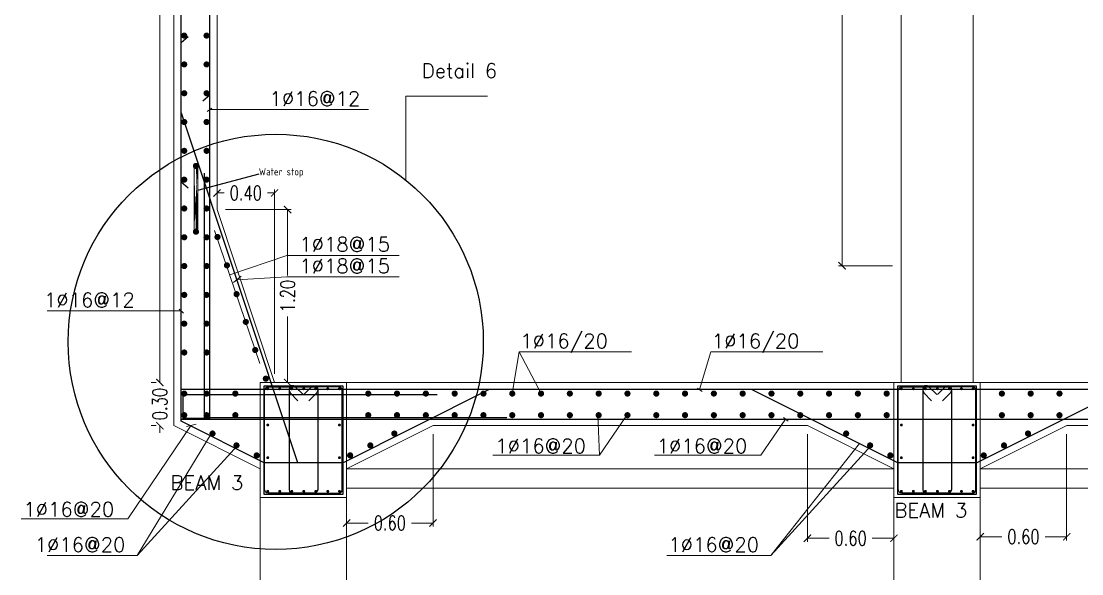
# Model space of a CAD drawing. Extents: x 166525 to 167198, y 178739 to 179747.
# Drawn here: x 166638.61 to 166653.34, y 179149.8 to 179157.47 of the extents above; entities that cross this region are included whole.
import ezdxf

# ---------------------------------------------------------------- set-up
doc = ezdxf.new("R2010")
doc.units = 0
doc.header["$MEASUREMENT"] = 0
doc.linetypes.add('AUSGEZOGEN', pattern=[0])
doc.linetypes.add('CENTER', pattern=[2, 1.25, -0.25, 0.25, -0.25])
doc.layers.get('0').update_dxf_attribs({"linetype": 'CONTINUOUS'})
doc.layers.get('DEFPOINTS').update_dxf_attribs({"linetype": 'CONTINUOUS'})
for name, color, linetype, lineweight in [('BEAM', 6, 'CONTINUOUS', 13), ('hah', 41, 'CONTINUOUS', 9), ('LINE', 8, 'CONTINUOUS', 9)]:
    doc.layers.add(name, color=color, linetype=linetype, lineweight=lineweight)
for name, color, linetype in [('BEAM-DIM', 4, 'CONTINUOUS'), ('BEAM-REIN', 2, 'CONTINUOUS'), ('FRAM-REIN', 2, 'CONTINUOUS'), ('LAYER40', 7, 'AUSGEZOGEN'), ('outdim', 42, 'CONTINUOUS'), ('REBARS', 2, 'CONTINUOUS'), ('TEXTE', 7, 'AUSGEZOGEN')]:
    doc.layers.add(name, color=color, linetype=linetype)
doc.styles.add('DIM', font='simplex.shx', dxfattribs={"width": 0.75})
doc.styles.add('ISO8', font='iso8')
doc.styles.add('ROMANS', font='romans.shx')
doc.dimstyles.new('MUTASIM', dxfattribs={"dimscale": 0.9995, "dimtxt": 0.2, "dimasz": 0.1, "dimexe": 0.05, "dimexo": 0.12, "dimgap": 0.05, "dimtad": 0, "dimzin": 0, "dimdsep": 46, "dimtxsty": 'DIM', "dimblk": 'ARCHTICK', "dimcen": 0.09, "dimclrd": 35, "dimclre": 33, "dimclrt": 256, "dimazin": 0, "dimtfac": 1, "dimtofl": 0, "dimtmove": 1, "dimatfit": 3, "dimfxl": 0.18, "dimtolj": 1, "dimtzin": 0, "dimlwd": 13, "dimlwe": 9, "dimarcsym": 0})

# ---------------------------------------------------------------- blocks, each defined once
blk = doc.blocks.new('_ARCHTICK')
at = {"color": 0, "linetype": 'ByBlock', "const_width": 0.15}
blk.add_lwpolyline([(-0.5, -0.5), (0.5, 0.5)], dxfattribs=at)
blk = doc.blocks.new('*D590')
at = {"layer": 'BEAM', "color": 33, "lineweight": 9, "transparency": 16777216}
for p, q in [((166641.445, 179154.853), (166642.355, 179154.853)), ((166642.245, 179152.453), (166642.355, 179152.453))]:
    blk.add_line(p, q, dxfattribs=at)
at = {"layer": 'BEAM', "color": 35, "lineweight": 13, "transparency": 16777216}
for p, q in [((166642.305, 179154.853), (166642.305, 179153.939)), ((166642.305, 179152.453), (166642.305, 179153.368))]:
    blk.add_line(p, q, dxfattribs=at)
at = {"layer": 'DEFPOINTS', "color": 0, "transparency": 16777216}
for p in [(166641.325, 179154.853), (166642.125, 179152.453), (166642.305, 179152.453)]:
    blk.add_point(p, dxfattribs=at)
at = {"layer": 'BEAM', "color": 35, "lineweight": 13, "transparency": 16777216, "xscale": 0.09995000000000001, "yscale": 0.09995000000000001, "zscale": 0.09995000000000001}
for p, rotation in [((166642.305, 179154.853), 90), ((166642.305, 179152.453), 270)]:
    blk.add_blockref('_ARCHTICK', p, dxfattribs=dict(at, rotation=rotation))
at = {"layer": 'BEAM', "transparency": 16777216, "insert": (166642.305, 179153.653), "char_height": 0.1999, "attachment_point": 5, "rotation": 90, "style": 'DIM'}
blk.add_mtext('\\A1;1.20', dxfattribs=at)
blk = doc.blocks.new('new block')
at = {"layer": 'FRAM-REIN', "const_width": 8.4}
blk.add_lwpolyline([(-3.4, 2.5, -1), (3.4, -2.5, -1)], format="xyb", close=True, dxfattribs=at)
blk = doc.blocks.new('*D593')
at = {"layer": 'BEAM', "color": 33, "lineweight": 9, "transparency": 16777216}
for p, q in [((166641.325, 179154.973), (166641.325, 179155.134)), ((166642.125, 179152.573), (166642.125, 179155.134))]:
    blk.add_line(p, q, dxfattribs=at)
at = {"layer": 'BEAM', "color": 35, "lineweight": 13, "transparency": 16777216}
for p, q in [((166641.325, 179155.084), (166641.425, 179155.084)), ((166642.125, 179155.084), (166642.025, 179155.084))]:
    blk.add_line(p, q, dxfattribs=at)
at = {"layer": 'DEFPOINTS', "color": 0, "transparency": 16777216}
for p in [(166642.125, 179155.084), (166641.325, 179154.853), (166642.125, 179152.453)]:
    blk.add_point(p, dxfattribs=at)
at = {"layer": 'BEAM', "color": 35, "lineweight": 13, "transparency": 16777216, "xscale": 0.09995000000000001, "yscale": 0.09995000000000001, "zscale": 0.09995000000000001, "rotation": 180}
blk.add_blockref('_ARCHTICK', (166641.325, 179155.084), dxfattribs=at)
at = {"layer": 'BEAM', "color": 35, "lineweight": 13, "transparency": 16777216, "xscale": 0.09995000000000001, "yscale": 0.09995000000000001, "zscale": 0.09995000000000001}
blk.add_blockref('_ARCHTICK', (166642.125, 179155.084), dxfattribs=at)
at = {"layer": 'BEAM', "transparency": 16777216, "insert": (166641.725, 179155.084), "char_height": 0.1999, "attachment_point": 5, "style": 'DIM'}
blk.add_mtext('\\A1;0.40', dxfattribs=at)
blk = doc.blocks.new('*D359')
at = {"layer": 'BEAM', "color": 33, "lineweight": 9, "transparency": 16777216}
for p, q in [((166640.411, 179163.973), (166640.481, 179163.973)), ((166640.411, 179152.453), (166640.481, 179152.453))]:
    blk.add_line(p, q, dxfattribs=at)
at = {"layer": 'BEAM', "color": 35, "lineweight": 13, "transparency": 16777216}
for p, q in [((166640.531, 179163.973), (166640.531, 179159.208)), ((166640.531, 179152.453), (166640.531, 179158.651))]:
    blk.add_line(p, q, dxfattribs=at)
at = {"layer": 'DEFPOINTS', "color": 0, "transparency": 16777216}
for p in [(166640.531, 179163.973), (166640.531, 179152.453), (166640.531, 179152.453)]:
    blk.add_point(p, dxfattribs=at)
at = {"layer": 'BEAM', "color": 35, "lineweight": 13, "transparency": 16777216, "xscale": 0.09995000000000001, "yscale": 0.09995000000000001, "zscale": 0.09995000000000001}
for p, rotation in [((166640.531, 179163.973), 90), ((166640.531, 179152.453), 270)]:
    blk.add_blockref('_ARCHTICK', p, dxfattribs=dict(at, rotation=rotation))
at = {"layer": 'BEAM', "transparency": 16777216, "insert": (166640.531, 179158.93), "char_height": 0.1999, "attachment_point": 5, "rotation": 90, "style": 'DIM'}
blk.add_mtext('\\A1;5.75', dxfattribs=at)
blk = doc.blocks.new('*D595')
at = {"layer": 'BEAM', "color": 35, "lineweight": 13, "transparency": 16777216}
for p, q in [((166640.531, 179152.453), (166640.531, 179152.553)), ((166640.531, 179151.853), (166640.531, 179151.753))]:
    blk.add_line(p, q, dxfattribs=at)
at = {"layer": 'BEAM', "color": 33, "lineweight": 9, "transparency": 16777216}
for p, q in [((166640.411, 179152.453), (166640.481, 179152.453)), ((166640.411, 179151.853), (166640.481, 179151.853))]:
    blk.add_line(p, q, dxfattribs=at)
at = {"layer": 'DEFPOINTS', "color": 0, "transparency": 16777216}
for p in [(166640.531, 179152.453), (166640.531, 179151.853), (166640.531, 179151.853)]:
    blk.add_point(p, dxfattribs=at)
at = {"layer": 'BEAM', "color": 35, "lineweight": 13, "transparency": 16777216, "xscale": 0.09995000000000001, "yscale": 0.09995000000000001, "zscale": 0.09995000000000001}
for p, rotation in [((166640.531, 179152.453), 270), ((166640.531, 179151.853), 90)]:
    blk.add_blockref('_ARCHTICK', p, dxfattribs=dict(at, rotation=rotation))
at = {"layer": 'BEAM', "transparency": 16777216, "insert": (166640.531, 179152.153), "char_height": 0.1999, "attachment_point": 5, "rotation": 90, "style": 'DIM'}
blk.add_mtext('\\A1;0.30', dxfattribs=at)
blk = doc.blocks.new('*D608')
at = {"layer": 'BEAM', "color": 33, "lineweight": 9, "transparency": 16777216}
for p, q in [((166644.325, 179151.733), (166644.325, 179150.451)), ((166643.125, 179151.133), (166643.125, 179150.451))]:
    blk.add_line(p, q, dxfattribs=at)
at = {"layer": 'BEAM', "color": 35, "lineweight": 13, "transparency": 16777216}
for p, q in [((166643.125, 179150.501), (166643.425, 179150.501)), ((166644.325, 179150.501), (166644.025, 179150.501))]:
    blk.add_line(p, q, dxfattribs=at)
at = {"layer": 'DEFPOINTS', "color": 0, "transparency": 16777216}
for p in [(166644.325, 179151.853), (166643.125, 179151.253), (166644.325, 179150.501)]:
    blk.add_point(p, dxfattribs=at)
at = {"layer": 'BEAM', "color": 35, "lineweight": 13, "transparency": 16777216, "xscale": 0.09995000000000001, "yscale": 0.09995000000000001, "zscale": 0.09995000000000001, "rotation": 180}
blk.add_blockref('_ARCHTICK', (166643.125, 179150.501), dxfattribs=at)
at = {"layer": 'BEAM', "color": 35, "lineweight": 13, "transparency": 16777216, "xscale": 0.09995000000000001, "yscale": 0.09995000000000001, "zscale": 0.09995000000000001}
blk.add_blockref('_ARCHTICK', (166644.325, 179150.501), dxfattribs=at)
at = {"layer": 'BEAM', "transparency": 16777216, "insert": (166643.725, 179150.501), "char_height": 0.1999, "attachment_point": 5, "style": 'DIM'}
blk.add_mtext('\\A1;0.60', dxfattribs=at)
blk = doc.blocks.new('*D609')
at = {"layer": 'BEAM', "color": 33, "lineweight": 9, "transparency": 16777216}
for p, q in [((166649.525, 179151.733), (166649.525, 179150.239)), ((166650.725, 179151.133), (166650.725, 179150.239))]:
    blk.add_line(p, q, dxfattribs=at)
at = {"layer": 'BEAM', "color": 35, "lineweight": 13, "transparency": 16777216}
for p, q in [((166649.525, 179150.289), (166649.825, 179150.289)), ((166650.725, 179150.289), (166650.425, 179150.289))]:
    blk.add_line(p, q, dxfattribs=at)
at = {"layer": 'DEFPOINTS', "color": 0, "transparency": 16777216}
for p in [(166649.525, 179151.853), (166650.725, 179151.253), (166650.725, 179150.289)]:
    blk.add_point(p, dxfattribs=at)
at = {"layer": 'BEAM', "color": 35, "lineweight": 13, "transparency": 16777216, "xscale": 0.09995000000000001, "yscale": 0.09995000000000001, "zscale": 0.09995000000000001, "rotation": 180}
blk.add_blockref('_ARCHTICK', (166649.525, 179150.289), dxfattribs=at)
at = {"layer": 'BEAM', "color": 35, "lineweight": 13, "transparency": 16777216, "xscale": 0.09995000000000001, "yscale": 0.09995000000000001, "zscale": 0.09995000000000001}
blk.add_blockref('_ARCHTICK', (166650.725, 179150.289), dxfattribs=at)
at = {"layer": 'BEAM', "transparency": 16777216, "insert": (166650.125, 179150.289), "char_height": 0.1999, "attachment_point": 5, "style": 'DIM'}
blk.add_mtext('\\A1;0.60', dxfattribs=at)
blk = doc.blocks.new('*D610')
at = {"layer": 'BEAM', "color": 33, "lineweight": 9, "transparency": 16777216}
for p, q in [((166653.125, 179151.733), (166653.125, 179150.26)), ((166651.925, 179150.865), (166651.925, 179150.26))]:
    blk.add_line(p, q, dxfattribs=at)
at = {"layer": 'BEAM', "color": 35, "lineweight": 13, "transparency": 16777216}
for p, q in [((166651.925, 179150.31), (166652.225, 179150.31)), ((166653.125, 179150.31), (166652.825, 179150.31))]:
    blk.add_line(p, q, dxfattribs=at)
at = {"layer": 'DEFPOINTS', "color": 0, "transparency": 16777216}
for p in [(166653.125, 179151.853), (166651.925, 179150.985), (166653.125, 179150.31)]:
    blk.add_point(p, dxfattribs=at)
at = {"layer": 'BEAM', "color": 35, "lineweight": 13, "transparency": 16777216, "xscale": 0.09995000000000001, "yscale": 0.09995000000000001, "zscale": 0.09995000000000001, "rotation": 180}
blk.add_blockref('_ARCHTICK', (166651.925, 179150.31), dxfattribs=at)
at = {"layer": 'BEAM', "color": 35, "lineweight": 13, "transparency": 16777216, "xscale": 0.09995000000000001, "yscale": 0.09995000000000001, "zscale": 0.09995000000000001}
blk.add_blockref('_ARCHTICK', (166653.125, 179150.31), dxfattribs=at)
at = {"layer": 'BEAM', "transparency": 16777216, "insert": (166652.525, 179150.31), "char_height": 0.1999, "attachment_point": 5, "style": 'DIM'}
blk.add_mtext('\\A1;0.60', dxfattribs=at)
blk = doc.blocks.new('*D881')
at = {"layer": 'BEAM', "color": 33, "lineweight": 9, "transparency": 16777216}
for p, q in [((166650.705, 179163.973), (166649.956, 179163.973)), ((166650.705, 179154.073), (166649.956, 179154.073))]:
    blk.add_line(p, q, dxfattribs=at)
at = {"layer": 'BEAM', "color": 35, "lineweight": 13, "transparency": 16777216}
for p, q in [((166650.006, 179163.973), (166650.006, 179159.445)), ((166650.006, 179154.073), (166650.006, 179158.602))]:
    blk.add_line(p, q, dxfattribs=at)
at = {"layer": 'DEFPOINTS', "color": 0, "transparency": 16777216}
for p in [(166650.825, 179163.973), (166650.006, 179154.073), (166650.825, 179154.073)]:
    blk.add_point(p, dxfattribs=at)
at = {"layer": 'BEAM', "color": 35, "lineweight": 13, "transparency": 16777216, "xscale": 0.09995000000000001, "yscale": 0.09995000000000001, "zscale": 0.09995000000000001}
for p, rotation in [((166650.006, 179163.973), 90), ((166650.006, 179154.073), 270)]:
    blk.add_blockref('_ARCHTICK', p, dxfattribs=dict(at, rotation=rotation))
at = {"layer": 'BEAM', "transparency": 16777216, "insert": (166650.006, 179159.023), "char_height": 0.1999, "attachment_point": 5, "rotation": 90, "style": 'DIM'}
blk.add_mtext('\\A1;495.00', dxfattribs=at)

msp = doc.modelspace()

# ---------------------------------------------------------------- hatches: boundary and pattern name
h = msp.add_hatch(color=2)
edge = h.paths.add_edge_path()
edge.add_arc((166641.03279, 179155.45944), 0.04314, 180, 540, ccw=False)
h = msp.add_hatch(color=2)
edge = h.paths.add_edge_path()
edge.add_arc((166641.03279, 179154.54551), 0.04314, 180, 540, ccw=False)
at = {"layer": 'hah', "linetype": 'CENTER', "ltscale": 2}
h = msp.add_hatch(dxfattribs=at)
h.set_pattern_fill('PLASTI', color=2, scale=0.05, style=0)
h.set_pattern_definition([(180, (167120.679816, 179450.882493), (0, 0.0125), []), (180, (167120.679816, 179450.884056), (0, 0.0125), []), (180, (167120.679816, 179450.885618), (0, 0.0125), []), (180, (167120.679816, 179450.890306), (0, 0.0125), [])])
edge = h.paths.add_edge_path()
edge.add_line((166641.03341, 179155.4894), (166641.03341, 179155.42676))
edge.add_line((166641.00226, 179155.46161), (166641.06476, 179155.46161))
edge.add_line((166641.05658, 179154.55515), (166641.05658, 179155.45173))
edge.add_line((166641.00658, 179154.55515), (166641.00658, 179155.45173))
edge.add_line((166641.03341, 179154.57547), (166641.03341, 179154.51283))
edge.add_line((166641.00226, 179154.54768), (166641.06476, 179154.54768))

# ---------------------------------------------------------------- linework, layer by layer
at = {"layer": 'BEAM'}
for p, q in [((166640.72508, 179151.85344), (166640.72508, 179164.37344)), ((166641.32508, 179154.85344), (166641.32508, 179163.97344)), ((166650.82508, 179152.45344), (166650.82508, 179163.97344)), ((166651.82508, 179152.45344), (166651.82508, 179163.97344)), ((166641.32508, 179154.85344), (166642.12508, 179152.45344)), ((166650.82508, 179152.45344), (166641.92508, 179152.45344)), ((166660.72508, 179152.45344), (166651.82508, 179152.45344)), ((166641.92508, 179151.25344), (166640.72508, 179151.85344)), ((166643.12508, 179151.25344), (166644.32508, 179151.85344)), ((166649.52508, 179151.85344), (166644.32508, 179151.85344)), ((166650.72508, 179151.25344), (166649.52508, 179151.85344)), ((166651.92508, 179151.25344), (166653.12508, 179151.85344)), ((166658.32508, 179151.85344), (166653.12508, 179151.85344)), ((166641.92508, 179148.22524), (166641.92508, 179151.25344)), ((166643.12508, 179148.22766), (166643.12508, 179151.25344)), ((166650.72508, 179151.25344), (166643.12508, 179151.25344)), ((166650.72508, 179151.25344), (166650.72508, 179148.22524)), ((166651.92508, 179151.25344), (166651.92508, 179148.22766)), ((166659.52508, 179151.25344), (166651.92508, 179151.25344))]:
    msp.add_line(p, q, dxfattribs=at)
for points in [[(166641.92508, 179150.85344), (166643.12508, 179150.85344), (166643.12508, 179152.45344), (166641.92508, 179152.45344)], [(166641.92508, 179150.85344), (166643.12508, 179150.85344), (166643.12508, 179152.45344), (166641.92508, 179152.45344)], [(166641.92508, 179150.85344), (166643.12508, 179150.85344), (166643.12508, 179152.45344), (166641.92508, 179152.45344)], [(166650.72508, 179150.85344), (166651.92508, 179150.85344), (166651.92508, 179152.45344), (166650.72508, 179152.45344)], [(166650.72508, 179150.85344), (166651.92508, 179150.85344), (166651.92508, 179152.45344), (166650.72508, 179152.45344)]]:
    msp.add_lwpolyline(points, close=True, dxfattribs=at)
for points in [[(166644.32508, 179151.25344), (166650.72508, 179151.25344)], [(166653.12508, 179151.25344), (166659.52508, 179151.25344)], [(166643.12508, 179150.98507), (166650.72508, 179150.98507)], [(166651.92508, 179150.98507), (166659.52508, 179150.98507)]]:
    msp.add_lwpolyline(points, dxfattribs=at)
at = {"layer": 'BEAM-REIN', "const_width": 0.019}
for points in [[(166642.01914, 179152.36505, 1), (166642.04014, 179152.36505, 1)], [(166642.18594, 179152.36505, 1), (166642.20694, 179152.36505, 1)], [(166642.35274, 179152.36505, 1), (166642.37374, 179152.36505, 1)], [(166642.51954, 179152.36505, 1), (166642.54054, 179152.36505, 1)], [(166642.68634, 179152.36505, 1), (166642.70734, 179152.36505, 1)], [(166642.85314, 179152.36505, 1), (166642.87414, 179152.36505, 1)], [(166643.01468, 179152.36505, 1), (166643.03568, 179152.36505, 1)], [(166650.81914, 179152.36505, 1), (166650.84014, 179152.36505, 1)], [(166650.98594, 179152.36505, 1), (166651.00694, 179152.36505, 1)], [(166651.15274, 179152.36505, 1), (166651.17374, 179152.36505, 1)], [(166651.31954, 179152.36505, 1), (166651.34054, 179152.36505, 1)], [(166651.48634, 179152.36505, 1), (166651.50734, 179152.36505, 1)], [(166651.65314, 179152.36505, 1), (166651.67414, 179152.36505, 1)], [(166651.81468, 179152.36505, 1), (166651.83568, 179152.36505, 1)], [(166642.01914, 179151.862, 1), (166642.04014, 179151.862, 1)], [(166643.01468, 179151.862, 1), (166643.03568, 179151.862, 1)], [(166650.81914, 179151.862, 1), (166650.84014, 179151.862, 1)], [(166651.81468, 179151.862, 1), (166651.83568, 179151.862, 1)], [(166642.01914, 179151.40778, 1), (166642.04014, 179151.40778, 1)], [(166643.01468, 179151.40778, 1), (166643.03568, 179151.40778, 1)], [(166650.81914, 179151.40778, 1), (166650.84014, 179151.40778, 1)], [(166651.81468, 179151.40778, 1), (166651.83568, 179151.40778, 1)], [(166642.01914, 179150.94184, 1), (166642.04014, 179150.94184, 1)], [(166642.18594, 179150.94184, 1), (166642.20694, 179150.94184, 1)], [(166642.35274, 179150.94184, 1), (166642.37374, 179150.94184, 1)], [(166642.51954, 179150.94184, 1), (166642.54054, 179150.94184, 1)], [(166642.68634, 179150.94184, 1), (166642.70734, 179150.94184, 1)], [(166642.85314, 179150.94184, 1), (166642.87414, 179150.94184, 1)], [(166643.01468, 179150.94184, 1), (166643.03568, 179150.94184, 1)], [(166650.81914, 179150.94184, 1), (166650.84014, 179150.94184, 1)], [(166650.98594, 179150.94184, 1), (166651.00694, 179150.94184, 1)], [(166651.15274, 179150.94184, 1), (166651.17374, 179150.94184, 1)], [(166651.31954, 179150.94184, 1), (166651.34054, 179150.94184, 1)], [(166651.48634, 179150.94184, 1), (166651.50734, 179150.94184, 1)], [(166651.65314, 179150.94184, 1), (166651.67414, 179150.94184, 1)], [(166651.81468, 179150.94184, 1), (166651.83568, 179150.94184, 1)]]:
    msp.add_lwpolyline(points, format="xyb", close=True, dxfattribs=at)
at = {"layer": 'FRAM-REIN', "lineweight": 25}
for p, q in [((166640.82508, 179151.91524), (166640.82508, 179164.27344)), ((166641.22508, 179151.95344), (166641.22508, 179164.27344)), ((166640.82508, 179157.17255), (166640.92399, 179157.25803)), ((166641.12618, 179156.36207), (166641.22508, 179156.44755)), ((166640.82508, 179156.19544), (166642.4426, 179151.34288)), ((166641.14847, 179155.35942), (166641.14847, 179151.96395)), ((166640.82508, 179155.23845), (166640.92399, 179155.15297)), ((166661.82508, 179152.35344), (166640.82508, 179152.35344)), ((166644.38481, 179152.27883), (166640.85519, 179152.27883)), ((166640.85519, 179151.95344), (166640.85519, 179152.27883)), ((166643.08036, 179151.34288), (166645.10148, 179152.35344)), ((166651.88036, 179151.34288), (166653.90148, 179152.35344)), ((166640.82508, 179151.94288), (166661.82508, 179151.94288)), ((166641.22508, 179151.95344), (166640.85519, 179151.95344)), ((166641.14847, 179151.96395), (166645.34824, 179151.96395)), ((166641.96981, 179151.34288), (166643.08036, 179151.34288)), ((166641.96981, 179151.34288), (166643.08036, 179151.34288)), ((166641.96981, 179151.34288), (166643.08036, 179151.34288)), ((166650.76981, 179151.34288), (166651.88036, 179151.34288)), ((166650.76981, 179151.34288), (166651.88036, 179151.34288))]:
    msp.add_line(p, q, dxfattribs=at)
at = {"layer": 'FRAM-REIN'}
for p, q in [((166650.76981, 179151.34288), (166648.74869, 179152.35344)), ((166641.96981, 179151.34288), (166640.82508, 179151.91524))]:
    msp.add_line(p, q, dxfattribs=at)
at = {"layer": 'FRAM-REIN', "lineweight": 25}
for points in [[(166641.97508, 179150.90344), (166643.07508, 179150.90344), (166643.07508, 179152.40344), (166641.97508, 179152.40344)], [(166650.77508, 179150.90344), (166651.87508, 179150.90344), (166651.87508, 179152.40344), (166650.77508, 179152.40344)]]:
    msp.add_lwpolyline(points, close=True, dxfattribs=at)
at = {"layer": 'hah', "color": 2, "linetype": 'CENTER', "ltscale": 2}
for p, q in [((166641.00658, 179154.55515), (166641.00658, 179155.45173)), ((166641.05658, 179154.55515), (166641.05658, 179155.45173))]:
    msp.add_line(p, q, dxfattribs=at)
at = {"layer": 'LAYER40', "color": 1, "linetype": 'AUSGEZOGEN'}
msp.add_line((166641.05658, 179155.12431), (166641.90877, 179155.34892), dxfattribs=at)
at = {"layer": 'LINE', "linetype": 'Continuous'}
for p, q in [((166643.94964, 179155.26039), (166643.94964, 179156.42765)), ((166643.94964, 179156.42765), (166645.08206, 179156.42765)), ((166641.25227, 179156.26242), (166641.18833, 179156.21556)), ((166643.43021, 179156.24134), (166641.22508, 179156.24134)), ((166641.29178, 179154.56417), (166641.91936, 179152.71651)), ((166642.29631, 179154.21756), (166641.50123, 179153.9475)), ((166643.85591, 179154.21756), (166642.29631, 179154.21756)), ((166641.55523, 179153.83936), (166641.66114, 179153.93088)), ((166641.59814, 179153.87627), (166642.29631, 179153.91715)), ((166643.85591, 179153.91715), (166642.29631, 179153.91715)), ((166638.96603, 179153.44589), (166640.82508, 179153.44589)), ((166640.79775, 179153.47177), (166640.85961, 179153.41699)), ((166645.42535, 179152.29844), (166645.52083, 179152.87578)), ((166645.52083, 179152.87578), (166647.08043, 179152.87578)), ((166645.82535, 179152.29844), (166645.52083, 179152.87578)), ((166648.02717, 179152.35344), (166648.18107, 179152.87578)), ((166648.18107, 179152.87578), (166649.74067, 179152.87578)), ((166647.99998, 179152.37452), (166648.06391, 179152.32766)), ((166646.63721, 179151.44127), (166646.61488, 179151.99834)), ((166647.01488, 179151.99834), (166646.63721, 179151.44127)), ((166649.21896, 179151.94288), (166648.87889, 179151.44127)), ((166649.19178, 179151.96396), (166649.25571, 179151.9171)), ((166640.95925, 179151.84816), (166640.08542, 179150.55924)), ((166640.90354, 179151.84022), (166641.03488, 179151.87495)), ((166641.24195, 179151.73884), (166640.21704, 179150.05081)), ((166641.61624, 179151.5835), (166640.21704, 179150.05081)), ((166650.24703, 179151.60426), (166649.01704, 179150.05081)), ((166650.41624, 179151.5835), (166649.01704, 179150.05081)), ((166646.63721, 179151.44127), (166645.15771, 179151.44127)), ((166648.87889, 179151.44127), (166647.39939, 179151.44127)), ((166640.08542, 179150.55924), (166638.60592, 179150.55924)), ((166640.21704, 179150.05081), (166638.96567, 179150.05081)), ((166649.01704, 179150.05081), (166647.57037, 179150.05081))]:
    msp.add_line(p, q, dxfattribs=at)
at = {"layer": 'outdim'}
msp.add_circle((166642.14047, 179153.01633), 2.88252, dxfattribs=at)
at = {"layer": 'REBARS'}
for points in [[(166642.52989, 179152.28567, 0), (166642.63766, 179152.39344, 0), (166642.66366, 179152.40734, 0), (166642.69301, 179152.40445, 0), (166642.71581, 179152.38574, 0), (166642.72437, 179152.35752, 0), (166642.72437, 179150.96424, 0), (166642.71757, 179150.93884, 0), (166642.69897, 179150.92024, 0), (166642.67357, 179150.91344, 0), (166642.03588, 179150.91344, 0), (166642.01048, 179150.92024, 0), (166641.99189, 179150.93884, 0), (166641.98508, 179150.96424, 0), (166641.98508, 179152.34264, 0), (166641.99189, 179152.36804, 0), (166642.01048, 179152.38663, 0), (166642.03588, 179152.39344, 0), (166642.67357, 179152.39344, 0), (166642.70949, 179152.37856, 0), (166642.72437, 179152.34264, 0), (166642.70949, 179152.30672, 0), (166642.60173, 179152.19895, 0)], [(166642.52027, 179152.28567, 0), (166642.41251, 179152.39344, 0), (166642.38651, 179152.40734, 0), (166642.35716, 179152.40445, 0), (166642.33436, 179152.38574, 0), (166642.3258, 179152.35752, 0), (166642.3258, 179150.96424, 0), (166642.3326, 179150.93884, 0), (166642.3512, 179150.92024, 0), (166642.3766, 179150.91344, 0), (166643.01428, 179150.91344, 0), (166643.03968, 179150.92024, 0), (166643.05828, 179150.93884, 0), (166643.06508, 179150.96424, 0), (166643.06508, 179152.34264, 0), (166643.05828, 179152.36804, 0), (166643.03968, 179152.38663, 0), (166643.01428, 179152.39344, 0), (166642.3766, 179152.39344, 0), (166642.34067, 179152.37856, 0), (166642.3258, 179152.34264, 0), (166642.34067, 179152.30672, 0), (166642.44844, 179152.19895, 0)], [(166651.32989, 179152.28567, 0), (166651.43766, 179152.39344, 0), (166651.46366, 179152.40734, 0), (166651.49301, 179152.40445, 0), (166651.51581, 179152.38574, 0), (166651.52437, 179152.35752, 0), (166651.52437, 179150.96424, 0), (166651.51757, 179150.93884, 0), (166651.49897, 179150.92024, 0), (166651.47357, 179150.91344, 0), (166650.83588, 179150.91344, 0), (166650.81048, 179150.92024, 0), (166650.79189, 179150.93884, 0), (166650.78508, 179150.96424, 0), (166650.78508, 179152.34264, 0), (166650.79189, 179152.36804, 0), (166650.81048, 179152.38663, 0), (166650.83588, 179152.39344, 0), (166651.47357, 179152.39344, 0), (166651.50949, 179152.37856, 0), (166651.52437, 179152.34264, 0), (166651.50949, 179152.30672, 0), (166651.40173, 179152.19895, 0)], [(166651.32027, 179152.28567, 0), (166651.21251, 179152.39344, 0), (166651.18651, 179152.40734, 0), (166651.15716, 179152.40445, 0), (166651.13436, 179152.38574, 0), (166651.1258, 179152.35752, 0), (166651.1258, 179150.96424, 0), (166651.1326, 179150.93884, 0), (166651.1512, 179150.92024, 0), (166651.1766, 179150.91344, 0), (166651.81428, 179150.91344, 0), (166651.83968, 179150.92024, 0), (166651.85828, 179150.93884, 0), (166651.86508, 179150.96424, 0), (166651.86508, 179152.34264, 0), (166651.85828, 179152.36804, 0), (166651.83968, 179152.38663, 0), (166651.81428, 179152.39344, 0), (166651.1766, 179152.39344, 0), (166651.14067, 179152.37856, 0), (166651.1258, 179152.34264, 0), (166651.14067, 179152.30672, 0), (166651.24844, 179152.19895, 0)]]:
    msp.add_polyline3d(points, dxfattribs=at)

# ---------------------------------------------------------------- block references
at = {"layer": 'BEAM'}
for p, xscale, yscale, zscale, rotation in [((166640.86992, 179157.26864), -0.005062500007562916, 0.005062499985797331, 0.005062500829808414, 167.0997860701086), ((166641.17996, 179157.26864), -0.005062500007562916, 0.005062499985797331, 0.005062500829808414, 167.0997860701086), ((166640.86992, 179156.86864), -0.005062500007562916, 0.005062499985797331, 0.005062500829808414, 167.0997860701086), ((166641.17996, 179156.86864), -0.005062500007562916, 0.005062499985797331, 0.005062500829808414, 167.0997860701086), ((166640.86992, 179156.46864), -0.005062500007562916, 0.005062499985797331, 0.005062500829808414, 167.0997860701086), ((166641.17996, 179156.46864), -0.005062500007562916, 0.005062499985797331, 0.005062500829808414, 167.0997860701086), ((166640.86992, 179156.06864), -0.005062500007562916, 0.005062499985797331, 0.005062500829808414, 167.0997860701086), ((166641.17996, 179156.06864), -0.005062500007562916, 0.005062499985797331, 0.005062500829808414, 167.0997860701086), ((166640.86992, 179155.66864), -0.005062500007562916, 0.005062499985797331, 0.005062500829808414, 167.0997860701086), ((166641.17996, 179155.66864), -0.005062500007562916, 0.005062499985797331, 0.005062500829808414, 167.0997860701086), ((166640.86992, 179155.26864), -0.005062500007562916, 0.005062499985797331, 0.005062500829808414, 167.0997860701086), ((166641.17996, 179155.26864), -0.005062500007562916, 0.005062499985797331, 0.005062500829808414, 167.0997860701086), ((166640.86992, 179154.86864), -0.005062500007562916, 0.005062499985797331, 0.005062500829808414, 167.0997860701086), ((166641.17996, 179154.86864), -0.005062500007562916, 0.005062499985797331, 0.005062500829808414, 167.0997860701086), ((166640.86992, 179154.46864), -0.005062500007562916, 0.005062499985797331, 0.005062500829808414, 167.0997860701086), ((166641.17996, 179154.46864), -0.005062500007562916, 0.005062499985797331, 0.005062500829808414, 167.0997860701086), ((166641.33212, 179154.47218), -0.005062500007562916, 0.005062499985797331, 0.005062500829808414, 167.0997860701086), ((166641.46357, 179154.0789), -0.005062500007562916, 0.005062499985797331, 0.005062500829808414, 167.0997860701086), ((166640.86992, 179154.06864), -0.005062500007562916, 0.005062499985797331, 0.005062500829808414, 167.0997860701086), ((166641.17996, 179154.06864), -0.005062500007562916, 0.005062499985797331, 0.005062500829808414, 167.0997860701086), ((166640.86992, 179153.66864), -0.005062500007562916, 0.005062499985797331, 0.005062500829808414, 167.0997860701086), ((166641.17996, 179153.66864), -0.005062500007562916, 0.005062499985797331, 0.005062500829808414, 167.0997860701086), ((166641.59698, 179153.67868), -0.005062500007562916, 0.005062499985797331, 0.005062500829808414, 167.0997860701086), ((166640.86992, 179153.26864), -0.005062500007562916, 0.005062499985797331, 0.005062500829808414, 167.0997860701086), ((166641.17996, 179153.26864), -0.005062500007562916, 0.005062499985797331, 0.005062500829808414, 167.0997860701086), ((166641.72527, 179153.29379), -0.005062500007562916, 0.005062499985797331, 0.005062500829808414, 167.0997860701086), ((166641.85565, 179152.90266), -0.005062500007562916, 0.005062499985797331, 0.005062500829808414, 167.0997860701086), ((166640.86992, 179152.86864), -0.005062500007562916, 0.005062499985797331, 0.005062500829808414, 167.0997860701086), ((166641.17996, 179152.86864), -0.005062500007562916, 0.005062499985797331, 0.005062500829808414, 167.0997860701086), ((166642.00283, 179152.50519), -0.005062500007562916, 0.005062499985797331, 0.005062500829808414, 167.0997860701086), ((166640.86992, 179152.29844), -0.005062500007562916, 0.005062499985797331, 0.005062500829808414, 167.0997860701086), ((166641.17996, 179152.29844), -0.005062500007562916, 0.005062499985797331, 0.005062500829808414, 167.0997860701086), ((166641.57996, 179152.29844), -0.005062500007562916, 0.005062499985797331, 0.005062500829808414, 167.0997860701086), ((166643.42535, 179152.29844), -0.005062500007562916, 0.005062499985797331, 0.005062500829808414, 167.0997860701086), ((166643.82535, 179152.29844), -0.005062500007562916, 0.005062499985797331, 0.005062500829808414, 167.0997860701086), ((166644.22535, 179152.29844), -0.005062500007562916, 0.005062499985797331, 0.005062500829808414, 167.0997860701086), ((166644.62535, 179152.29844), -0.005062500007562916, 0.005062499985797331, 0.005062500829808414, 167.0997860701086), ((166645.02535, 179152.29844), -0.005062500007562916, 0.005062499985797331, 0.005062500829808414, 167.0997860701086), ((166645.42535, 179152.29844), -0.005062500007562916, 0.005062499985797331, 0.005062500829808414, 167.0997860701086), ((166645.82535, 179152.29844), -0.005062500007562916, 0.005062499985797331, 0.005062500829808414, 167.0997860701086), ((166646.22535, 179152.29844), -0.005062500007562916, 0.005062499985797331, 0.005062500829808414, 167.0997860701086), ((166646.62535, 179152.29844), -0.005062500007562916, 0.005062499985797331, 0.005062500829808414, 167.0997860701086), ((166647.02535, 179152.29844), -0.005062500007562916, 0.005062499985797331, 0.005062500829808414, 167.0997860701086), ((166647.42535, 179152.29844), -0.005062500007562916, 0.005062499985797331, 0.005062500829808414, 167.0997860701086), ((166647.82535, 179152.29844), -0.005062500007562916, 0.005062499985797331, 0.005062500829808414, 167.0997860701086), ((166648.22535, 179152.29844), -0.005062500007562916, 0.005062499985797331, 0.005062500829808414, 167.0997860701086), ((166648.62535, 179152.29844), -0.005062500007562916, 0.005062499985797331, 0.005062500829808414, 167.0997860701086), ((166649.02535, 179152.29844), -0.005062500007562916, 0.005062499985797331, 0.005062500829808414, 167.0997860701086), ((166649.42535, 179152.29844), -0.005062500007562916, 0.005062499985797331, 0.005062500829808414, 167.0997860701086), ((166649.82535, 179152.29844), -0.005062500007562916, 0.005062499985797331, 0.005062500829808414, 167.0997860701086), ((166650.22535, 179152.29844), -0.005062500007562916, 0.005062499985797331, 0.005062500829808414, 167.0997860701086), ((166650.62535, 179152.29844), -0.005062500007562916, 0.005062499985797331, 0.005062500829808414, 167.0997860701086), ((166652.22535, 179152.29844), -0.005062500007562916, 0.005062499985797331, 0.005062500829808414, 167.0997860701086), ((166652.62535, 179152.29844), -0.005062500007562916, 0.005062499985797331, 0.005062500829808414, 167.0997860701086), ((166653.02535, 179152.29844), -0.005062500007562916, 0.005062499985797331, 0.005062500829808414, 167.0997860701086), ((166640.86992, 179151.99834), -0.005062500007562916, 0.005062499985797331, 0.005062500829808414, 167.0997860701086), ((166641.17996, 179151.99834), -0.005062500007562916, 0.005062499985797331, 0.005062500829808414, 167.0997860701086), ((166641.57996, 179151.99834), -0.005062500007562916, 0.005062499985797331, 0.005062500829808414, 167.0997860701086), ((166643.42535, 179151.99834), -0.005062500007562916, 0.005062499985797331, 0.005062500829808414, 167.0997860701086), ((166643.82535, 179151.99834), -0.005062500007562916, 0.005062499985797331, 0.005062500829808414, 167.0997860701086), ((166644.22535, 179151.99834), -0.005062500007562916, 0.005062499985797331, 0.005062500829808414, 167.0997860701086), ((166644.62535, 179151.99834), -0.005062500007562916, 0.005062499985797331, 0.005062500829808414, 167.0997860701086), ((166645.02535, 179151.99834), -0.005062500007562916, 0.005062499985797331, 0.005062500829808414, 167.0997860701086), ((166645.42535, 179151.99834), -0.005062500007562916, 0.005062499985797331, 0.005062500829808414, 167.0997860701086), ((166645.82535, 179151.99834), -0.005062500007562916, 0.005062499985797331, 0.005062500829808414, 167.0997860701086), ((166646.22535, 179151.99834), -0.005062500007562916, 0.005062499985797331, 0.005062500829808414, 167.0997860701086), ((166646.62535, 179151.99834), -0.005062500007562916, 0.005062499985797331, 0.005062500829808414, 167.0997860701086), ((166647.02535, 179151.99834), -0.005062500007562916, 0.005062499985797331, 0.005062500829808414, 167.0997860701086), ((166647.42535, 179151.99834), -0.005062500007562916, 0.005062499985797331, 0.005062500829808414, 167.0997860701086), ((166647.82535, 179151.99834), -0.005062500007562916, 0.005062499985797331, 0.005062500829808414, 167.0997860701086), ((166648.22535, 179151.99834), -0.005062500007562916, 0.005062499985797331, 0.005062500829808414, 167.0997860701086), ((166648.62535, 179151.99834), -0.005062500007562916, 0.005062499985797331, 0.005062500829808414, 167.0997860701086), ((166649.02535, 179151.99834), -0.005062500007562916, 0.005062499985797331, 0.005062500829808414, 167.0997860701086), ((166649.42535, 179151.99834), -0.005062500007562916, 0.005062499985797331, 0.005062500829808414, 167.0997860701086), ((166649.82535, 179151.99834), -0.005062500007562916, 0.005062499985797331, 0.005062500829808414, 167.0997860701086), ((166650.22535, 179151.99834), -0.005062500007562916, 0.005062499985797331, 0.005062500829808414, 167.0997860701086), ((166650.62535, 179151.99834), -0.005062500007562916, 0.005062499985797331, 0.005062500829808414, 167.0997860701086), ((166652.22535, 179151.99834), -0.005062500007562916, 0.005062499985797331, 0.005062500829808414, 167.0997860701086), ((166652.62535, 179151.99834), -0.005062500007562916, 0.005062499985797331, 0.005062500829808414, 167.0997860701086), ((166653.02535, 179151.99834), -0.005062500007562916, 0.005062499985797331, 0.005062500829808414, 167.0997860701086), ((166641.26268, 179151.74359), 0.005062500007562916, 0.005062500007562916, 0.005062500007562916, 192.9002139298915), ((166643.78749, 179151.74359), -0.005062500007562916, 0.005062499985797331, 0.005062500829808414, 167.0997860701086), ((166650.06268, 179151.74359), 0.005062500007562916, 0.005062500007562916, 0.005062500007562916, 192.9002139298915), ((166652.58749, 179151.74359), -0.005062500007562916, 0.005062499985797331, 0.005062500829808414, 167.0997860701086), ((166641.59551, 179151.57875), 0.005062500007562916, 0.005062500007562916, 0.005062500007562916, 192.9002139298915), ((166643.45466, 179151.57875), -0.005062500007562916, 0.005062499985797331, 0.005062500829808414, 167.0997860701086), ((166650.39551, 179151.57875), 0.005062500007562916, 0.005062500007562916, 0.005062500007562916, 192.9002139298915), ((166652.25466, 179151.57875), -0.005062500007562916, 0.005062499985797331, 0.005062500829808414, 167.0997860701086), ((166641.87628, 179151.44015), 0.005062500007562916, 0.005062500007562916, 0.005062500007562916, 192.9002139298915), ((166643.17389, 179151.44015), -0.005062500007562916, 0.005062499985797331, 0.005062500829808414, 167.0997860701086), ((166650.67628, 179151.44015), 0.005062500007562916, 0.005062500007562916, 0.005062500007562916, 192.9002139298915), ((166651.97389, 179151.44015), -0.005062500007562916, 0.005062499985797331, 0.005062500829808414, 167.0997860701086)]:
    msp.add_blockref('new block', p, dxfattribs=dict(at, xscale=xscale, yscale=yscale, zscale=zscale, rotation=rotation))

# ---------------------------------------------------------------- texts
at = {"layer": 'BEAM-DIM', "style": 'ROMANS'}
for s, p in [('1%%C16@12', (166642.05424, 179156.29439)), ('1%%C18@15', (166642.46845, 179154.27061)), ('1%%C18@15', (166642.46845, 179153.9702)), ('1%%C16@12', (166638.92296, 179153.49894)), ('1%%C16/20', (166645.53686, 179152.92883)), ('1%%C16/20', (166648.1971, 179152.92883)), ('1%%C16@20', (166645.18893, 179151.47178)), ('1%%C16@20', (166647.43061, 179151.47178)), ('BEAM 3', (166640.67963, 179150.96051)), ('1%%C16@20', (166638.63714, 179150.58975)), ('BEAM 3', (166650.73274, 179150.57852)), ('1%%C16@20', (166638.79289, 179150.09916)), ('1%%C16@20', (166647.59289, 179150.09916))]:
    msp.add_text(s, height=0.2, dxfattribs=at).set_placement(p)
at = {"layer": 'BEAM-DIM', "insert": (166644.17005, 179156.88021), "char_height": 0.2, "width": 1.4389473, "attachment_point": 1, "style": 'ROMANS'}
msp.add_mtext('Detail 6', dxfattribs=at)
at = {"layer": 'TEXTE', "color": 1, "style": 'ISO8'}
msp.add_text('Water stop', height=0.1, dxfattribs=at).set_placement((166641.90588, 179155.3287))

# ---------------------------------------------------------------- dimensions: what is measured, and where the dimension line sits
at = {"layer": 'BEAM'}
dim = msp.add_linear_dim(base=(166640.53131, 179152.45344), p1=(166640.53131, 179163.97344), p2=(166640.53131, 179152.45344), angle=90, text='5.75', dimstyle='MUTASIM', override={"dimlfac": 50}, dxfattribs=at)
dim.commit()
dim.dimension.update_dxf_attribs({"geometry": '*D359', "text_midpoint": (166640.53131, 179158.92981), "dimtype": 160})
dim = msp.add_linear_dim(base=(166650.00647, 179154.07344), p1=(166650.82508, 179163.97344), p2=(166650.82508, 179154.07344), angle=90, dimstyle='MUTASIM', override={"dimlfac": 50}, dxfattribs=at)
dim.commit()
dim.dimension.update_dxf_attribs({"geometry": '*D881', "text_midpoint": (166650.00647, 179159.02344)})
for base, p1, p2, text, picture, middle in [((166642.12508, 179155.08446), (166641.32508, 179154.85344), (166642.12508, 179152.45344), '0.40', '*D593', (166641.72508, 179155.08446)), ((166644.32508, 179150.50119), (166643.12508, 179151.25344), (166644.32508, 179151.85344), '0.60', '*D608', (166643.72508, 179150.50119)), ((166650.72508, 179150.28864), (166649.52508, 179151.85344), (166650.72508, 179151.25344), '0.60', '*D609', (166650.12508, 179150.28864)), ((166653.12508, 179150.30966), (166651.92508, 179150.98507), (166653.12508, 179151.85344), '0.60', '*D610', (166652.52508, 179150.30966))]:
    dim = msp.add_linear_dim(base=base, p1=p1, p2=p2, text=text, dimstyle='MUTASIM', override={"dimlfac": 50}, dxfattribs=at)
    dim.commit()
    dim.dimension.update_dxf_attribs({"geometry": picture, "text_midpoint": middle})
for base, p1, p2, text, picture, middle in [((166642.30547, 179152.45344), (166641.32508, 179154.85344), (166642.12508, 179152.45344), '1.20', '*D590', (166642.30547, 179153.65344)), ((166640.53131, 179151.85344), (166640.53131, 179152.45344), (166640.53131, 179151.85344), '0.30', '*D595', (166640.53131, 179152.15344))]:
    dim = msp.add_linear_dim(base=base, p1=p1, p2=p2, angle=90, text=text, dimstyle='MUTASIM', override={"dimlfac": 50}, dxfattribs=at)
    dim.commit()
    dim.dimension.update_dxf_attribs({"geometry": picture, "text_midpoint": middle})

doc.saveas('drawing.dxf')
